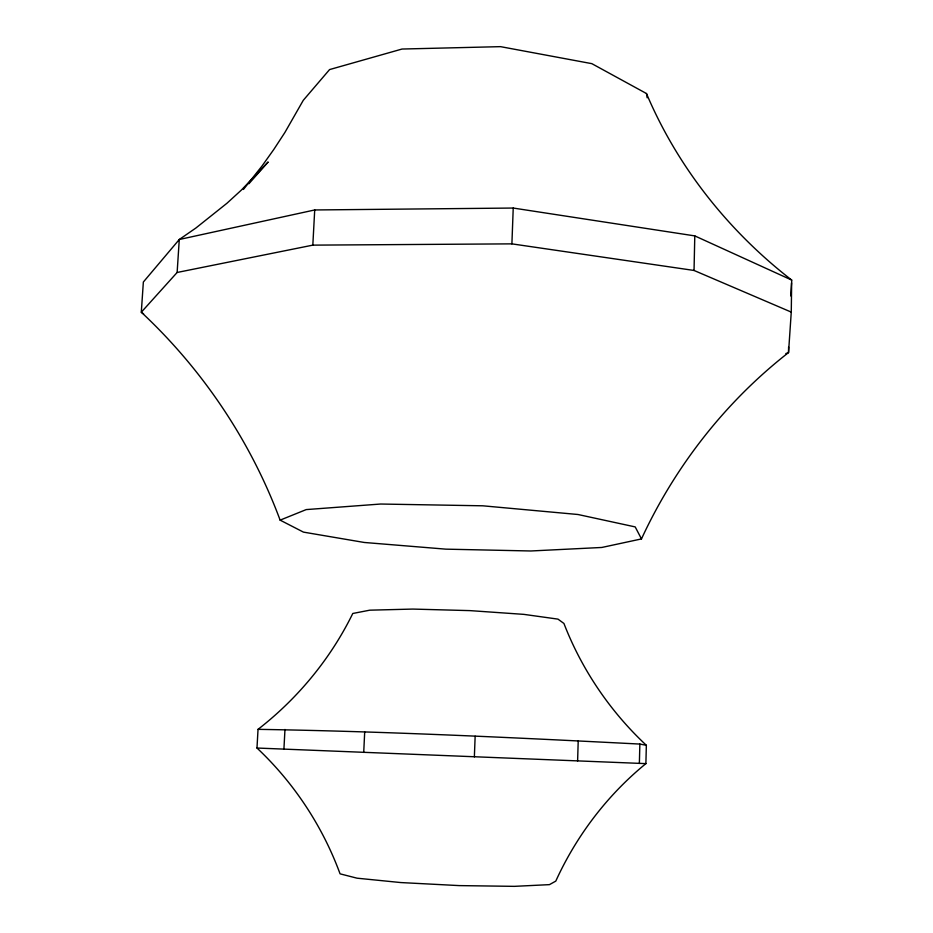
<?xml version="1.0" encoding="UTF-8"?>
<svg xmlns="http://www.w3.org/2000/svg" width="933" height="933" viewBox="0 0 933 933"><rect width="100%" height="100%" fill="white"/><g stroke="black" fill="none" stroke-linecap="round" stroke-linejoin="round"><path stroke-width="1.4" d="M788.607 347.006L788.525 352.581C725.501 401.738 674.991 466.43 641.472 538.924L601.82 547.461L530.842 550.983L445.857 549.152L364.255 542.47L303.435 532.113L280.122 520.136C250.802 441.297 202.753 369.62 141.303 312.217L143.355 282.023L179.276 239.501L195.895 228.014L226.976 203.242L241.437 190.017L268.156 161.992L248.901 183.731M785.831 353.572L788.525 352.581L791.266 312.1L791.697 280.063C728.731 231.326 677.545 167.007 646.476 93.533L591.837 63.654L500.52 46.65L402.03 49.041L329.571 69.578L303.272 100.321L284.915 132.439L273.859 149.373L262.08 165.934L243.42 189.457M791.266 312.1L694.035 270.453L694.793 235.897L513.232 208.047L314.713 209.96L179.276 239.501L177.13 272.471L141.303 312.217L143.624 313.931M645.893 763.626L646.347 745.292C610.217 711.529 581.76 669.602 563.929 623.466L557.981 619.127L523.856 614.369L470.057 610.625L412.806 609.074L369.76 610.182L352.779 613.482C330.632 658.698 297.779 698.49 258.033 729.349L256.983 748.033C293.942 782.775 322.561 826.241 340.067 873.836L357.047 878.186L400.782 882.56L459.258 885.604L514.363 886.35L549.455 884.636L555.788 881.114C576.407 835.805 607.301 795.126 645.893 763.626L256.983 748.033M639.373 763.427L639.863 744.067C512.66 737.571 385.376 731.379 258.033 729.349M577.609 761.013L578.215 740.744M694.035 270.453L511.902 243.863L513.232 208.047M474.361 756.896L475.154 736.207M363.718 752.441L364.698 731.962M283.912 749.176L284.973 729.466M177.13 272.471L312.823 245.134L314.713 209.96M790.683 295.913L791.511 282.944M280.122 520.136L306.211 509.593L380.652 504.03L482.804 505.803L577.982 514.503L635.198 526.912L641.472 538.924M312.823 245.134L511.902 243.863M639.863 744.067L646.347 745.292M694.793 235.897L791.697 280.063M646.476 93.533L647.187 97.79"/></g></svg>
